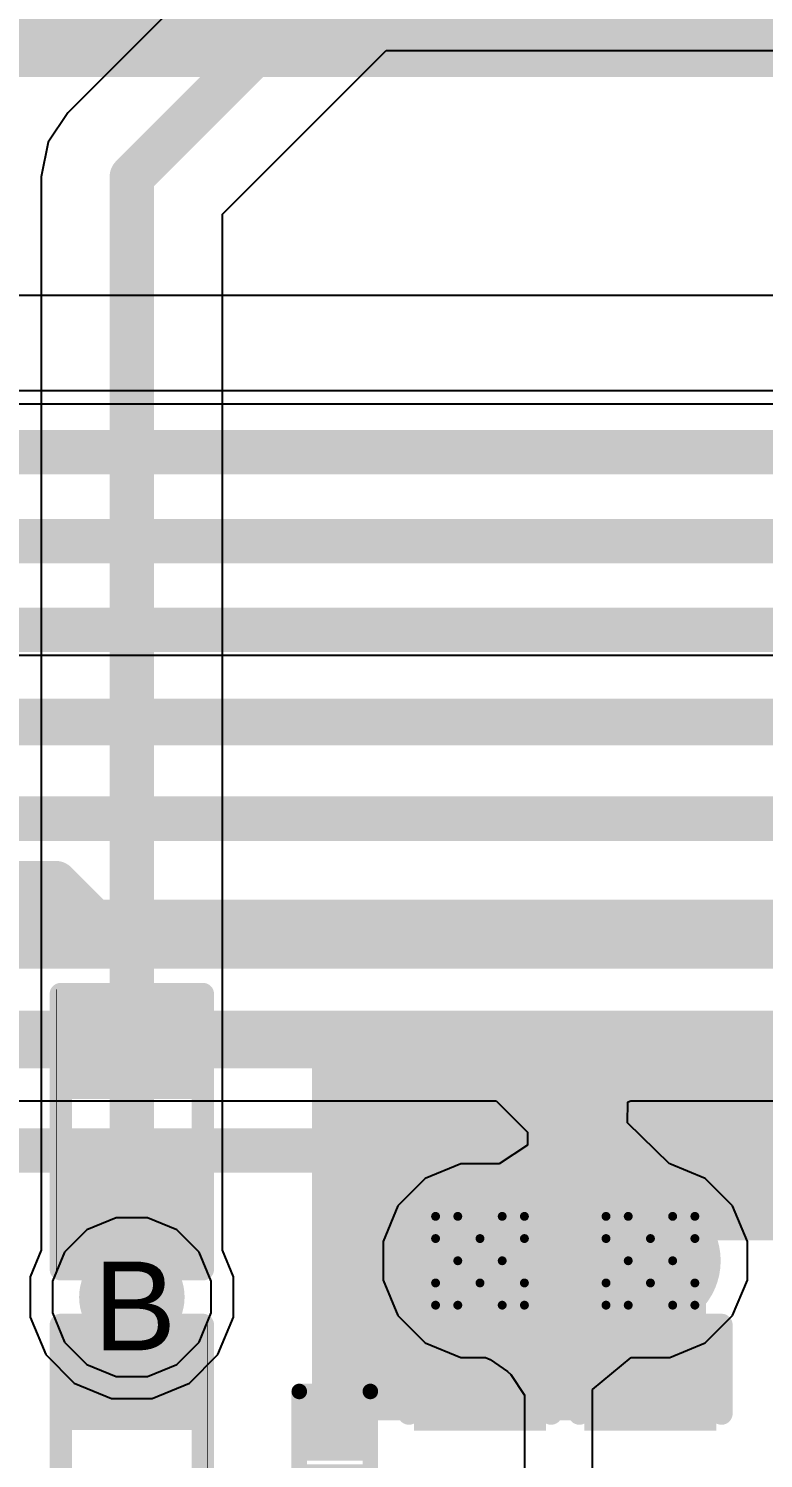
# Model space of a CAD drawing. Header units: inches. Extents: x 0 to 5379, y 0 to 5429.
# Drawn here: x 227.91 to 232.11, y 141.26 to 149.44 of the extents above; entities that cross this region are included whole.
import ezdxf

# ---------------------------------------------------------------- set-up
doc = ezdxf.new("R2010")
doc.units = ezdxf.units.IN
for name, color, linetype in [('Bottom Layer', 5, 'Continuous'), ('Bottom Overlay', 54, 'Continuous'), ('Bottom Paste', 16, 'Continuous'), ('Bottom Solder', 6, 'Continuous'), ('Drill Drawing', 1, 'Continuous'), ('GND01', 16, 'Continuous'), ('GND02', 76, 'Continuous'), ('PWR', 156, 'Continuous'), ('SIG 01', 90, 'Continuous'), ('Top Layer', 1, 'Continuous'), ('Top Overlay', 2, 'Continuous'), ('Top Paste', 8, 'Continuous'), ('Top Solder', 216, 'Continuous'), ('Via Holes', 16, 'Continuous')]:
    doc.layers.add(name, color=color, linetype=linetype)
doc.styles.add('Arial', font='', dxfattribs={"height": 0.2})
doc.styles.get('Arial').set_extended_font_data('Arial')

# ---------------------------------------------------------------- blocks, each defined once
blk = doc.blocks.new('R___0402_420')
at = {"layer": 'Top Layer'}
for points in [[(-0.6985, -0.3175), (-0.6985, 0.3175), (-0.2413, 0.3175), (-0.2413, -0.3175)], [(0.2413, -0.3175), (0.2413, 0.3175), (0.6985, 0.3175), (0.6985, -0.3175)]]:
    blk.add_hatch(color=1, dxfattribs=at).paths.add_polyline_path(points)
at = {"layer": 'Top Paste'}
for points in [[(-0.6985, -0.3175), (-0.6985, 0.3175), (-0.2413, 0.3175), (-0.2413, -0.3175)], [(0.2413, -0.3175), (0.2413, 0.3175), (0.6985, 0.3175), (0.6985, -0.3175)]]:
    blk.add_hatch(color=8, dxfattribs=at).paths.add_polyline_path(points)
at = {"layer": 'Top Solder'}
for points in [[(-0.7535, -0.3725), (-0.7535, 0.3725), (-0.1863, 0.3725), (-0.1863, -0.3725)], [(0.1863, -0.3725), (0.1863, 0.3725), (0.7535, 0.3725), (0.7535, -0.3725)]]:
    blk.add_hatch(color=216, dxfattribs=at).paths.add_polyline_path(points)
at = {"layer": 'Top Overlay'}
for points in [[(-0.7874, -0.4064, 0.127, 0.127, 0), (-0.7874, 0.4064, 0.127, 0.127, 0)], [(0.7874, 0.4064, 0.127, 0.127, 0), (-0.7874, 0.4064, 0.127, 0.127, 0)], [(0.7874, -0.4064, 0.127, 0.127, 0), (0.7874, 0.4064, 0.127, 0.127, 0)], [(0.7874, -0.4064, 0.127, 0.127, 0), (-0.7874, -0.4064, 0.127, 0.127, 0)], [(0.8128, -0.4318, 0.00323, 0.00323, 0), (-0.8128, -0.4318, 0.00323, 0.00323, 0)]]:
    blk.add_lwpolyline(points, format="xyseb", dxfattribs=at)
for points in [[(-0.8191, 0.4064, 0.0635, 0.0635, 1), (-0.7556, 0.4064, 0.0635, 0.0635, 1)], [(-0.8191, 0.4064, 0.0635, 0.0635, 1), (-0.7556, 0.4064, 0.0635, 0.0635, 1)], [(0.7556, 0.4064, 0.0635, 0.0635, 1), (0.8191, 0.4064, 0.0635, 0.0635, 1)], [(0.7556, 0.4064, 0.0635, 0.0635, 1), (0.8191, 0.4064, 0.0635, 0.0635, 1)], [(-0.8191, -0.4064, 0.0635, 0.0635, 1), (-0.7556, -0.4064, 0.0635, 0.0635, 1)], [(-0.8191, -0.4064, 0.0635, 0.0635, 1), (-0.7556, -0.4064, 0.0635, 0.0635, 1)], [(0.7556, -0.4064, 0.0635, 0.0635, 1), (0.8191, -0.4064, 0.0635, 0.0635, 1)], [(0.7556, -0.4064, 0.0635, 0.0635, 1), (0.8191, -0.4064, 0.0635, 0.0635, 1)], [(-0.8136, -0.4318, 0.00161, 0.00161, 1), (-0.812, -0.4318, 0.00161, 0.00161, 1)], [(0.812, -0.4318, 0.00161, 0.00161, 1), (0.8136, -0.4318, 0.00161, 0.00161, 1)]]:
    blk.add_lwpolyline(points, format="xyseb", close=True, dxfattribs=at)
blk = doc.blocks.new('R___0402_430')
at = {"layer": 'Top Layer'}
for points in [[(-0.6985, -0.3175), (-0.6985, 0.3175), (-0.2413, 0.3175), (-0.2413, -0.3175)], [(0.2413, -0.3175), (0.2413, 0.3175), (0.6985, 0.3175), (0.6985, -0.3175)]]:
    blk.add_hatch(color=1, dxfattribs=at).paths.add_polyline_path(points)
at = {"layer": 'Top Paste'}
for points in [[(-0.6985, -0.3175), (-0.6985, 0.3175), (-0.2413, 0.3175), (-0.2413, -0.3175)], [(0.2413, -0.3175), (0.2413, 0.3175), (0.6985, 0.3175), (0.6985, -0.3175)]]:
    blk.add_hatch(color=8, dxfattribs=at).paths.add_polyline_path(points)
at = {"layer": 'Top Solder'}
for points in [[(-0.7535, -0.3725), (-0.7535, 0.3725), (-0.1863, 0.3725), (-0.1863, -0.3725)], [(0.1863, -0.3725), (0.1863, 0.3725), (0.7535, 0.3725), (0.7535, -0.3725)]]:
    blk.add_hatch(color=216, dxfattribs=at).paths.add_polyline_path(points)
at = {"layer": 'Top Overlay'}
for points in [[(-0.7874, 0.4064, 0.127, 0.127, 0), (-0.7874, -0.4064, 0.127, 0.127, 0)], [(-0.7874, 0.4064, 0.127, 0.127, 0), (0.7874, 0.4064, 0.127, 0.127, 0)], [(0.7874, 0.4064, 0.127, 0.127, 0), (0.7874, -0.4064, 0.127, 0.127, 0)], [(-0.7874, -0.4064, 0.127, 0.127, 0), (0.7874, -0.4064, 0.127, 0.127, 0)], [(-0.8128, -0.4318, 0.00323, 0.00323, 0), (0.8128, -0.4318, 0.00323, 0.00323, 0)]]:
    blk.add_lwpolyline(points, format="xyseb", dxfattribs=at)
for points in [[(-0.8191, 0.4064, 0.0635, 0.0635, 1), (-0.7556, 0.4064, 0.0635, 0.0635, 1)], [(-0.8191, 0.4064, 0.0635, 0.0635, 1), (-0.7556, 0.4064, 0.0635, 0.0635, 1)], [(0.7556, 0.4064, 0.0635, 0.0635, 1), (0.8191, 0.4064, 0.0635, 0.0635, 1)], [(0.7556, 0.4064, 0.0635, 0.0635, 1), (0.8191, 0.4064, 0.0635, 0.0635, 1)], [(-0.8191, -0.4064, 0.0635, 0.0635, 1), (-0.7556, -0.4064, 0.0635, 0.0635, 1)], [(-0.8191, -0.4064, 0.0635, 0.0635, 1), (-0.7556, -0.4064, 0.0635, 0.0635, 1)], [(0.7556, -0.4064, 0.0635, 0.0635, 1), (0.8191, -0.4064, 0.0635, 0.0635, 1)], [(0.7556, -0.4064, 0.0635, 0.0635, 1), (0.8191, -0.4064, 0.0635, 0.0635, 1)], [(-0.8136, -0.4318, 0.00161, 0.00161, 1), (-0.812, -0.4318, 0.00161, 0.00161, 1)], [(0.812, -0.4318, 0.00161, 0.00161, 1), (0.8136, -0.4318, 0.00161, 0.00161, 1)]]:
    blk.add_lwpolyline(points, format="xyseb", close=True, dxfattribs=at)
blk = doc.blocks.new('DFN_2_0_3_0_6__864')
at = {"layer": 'Top Layer'}
for points in [[(-0.33, -0.13), (-0.33, 0.13), (-0.06, 0.13), (-0.06, -0.13)], [(0.06, -0.13), (0.06, 0.13), (0.33, 0.13), (0.33, -0.13)]]:
    blk.add_hatch(color=1, dxfattribs=at).paths.add_polyline_path(points)
at = {"layer": 'Top Paste'}
for points in [[(-0.33, -0.13), (-0.33, 0.13), (-0.06, 0.13), (-0.06, -0.13)], [(0.06, -0.13), (0.06, 0.13), (0.33, 0.13), (0.33, -0.13)]]:
    blk.add_hatch(color=8, dxfattribs=at).paths.add_polyline_path(points)
at = {"layer": 'Top Solder'}
for points in [[(-0.38, -0.18), (-0.38, 0.18), (-0.01, 0.18), (-0.01, -0.18)], [(0.01, -0.18), (0.01, 0.18), (0.38, 0.18), (0.38, -0.18)]]:
    blk.add_hatch(color=216, dxfattribs=at).paths.add_polyline_path(points)
at = {"layer": 'Top Overlay'}
for points in [[(-0.4064, -0.2032, 0.0889, 0.0889, 0), (-0.4064, 0.2032, 0.0889, 0.0889, 0)], [(0.4064, 0.2032, 0.0889, 0.0889, 0), (-0.4064, 0.2032, 0.0889, 0.0889, 0)], [(0.4064, -0.2032, 0.0889, 0.0889, 0), (0.4064, 0.2032, 0.0889, 0.0889, 0)], [(0.4064, -0.2032, 0.0889, 0.0889, 0), (-0.4064, -0.2032, 0.0889, 0.0889, 0)]]:
    blk.add_lwpolyline(points, format="xyseb", dxfattribs=at)
for points in [[(-0.4286, 0.2032, 0.0445, 0.0445, 1), (-0.3842, 0.2032, 0.0445, 0.0445, 1)], [(-0.4286, 0.2032, 0.0445, 0.0445, 1), (-0.3842, 0.2032, 0.0445, 0.0445, 1)], [(0.3842, 0.2032, 0.0445, 0.0445, 1), (0.4286, 0.2032, 0.0445, 0.0445, 1)], [(0.3842, 0.2032, 0.0445, 0.0445, 1), (0.4286, 0.2032, 0.0445, 0.0445, 1)], [(-0.4286, -0.2032, 0.0445, 0.0445, 1), (-0.3842, -0.2032, 0.0445, 0.0445, 1)], [(-0.4286, -0.2032, 0.0445, 0.0445, 1), (-0.3842, -0.2032, 0.0445, 0.0445, 1)], [(0.3842, -0.2032, 0.0445, 0.0445, 1), (0.4286, -0.2032, 0.0445, 0.0445, 1)], [(0.3842, -0.2032, 0.0445, 0.0445, 1), (0.4286, -0.2032, 0.0445, 0.0445, 1)]]:
    blk.add_lwpolyline(points, format="xyseb", close=True, dxfattribs=at)
blk = doc.blocks.new('C___0603_981')
at = {"layer": 'Top Layer'}
for points in [[(-0.381, 0.4445), (-0.381, -0.4445), (-1.143, -0.4445), (-1.143, 0.4445)], [(1.143, 0.4445), (1.143, -0.4445), (0.381, -0.4445), (0.381, 0.4445)]]:
    blk.add_hatch(color=1, dxfattribs=at).paths.add_polyline_path(points)
at = {"layer": 'Top Paste'}
for points in [[(-0.381, 0.4445), (-0.381, -0.4445), (-1.143, -0.4445), (-1.143, 0.4445)], [(1.143, 0.4445), (1.143, -0.4445), (0.381, -0.4445), (0.381, 0.4445)]]:
    blk.add_hatch(color=8, dxfattribs=at).paths.add_polyline_path(points)
at = {"layer": 'Top Solder'}
for points in [[(-0.321, 0.5045), (-0.321, -0.5045), (-1.203, -0.5045), (-1.203, 0.5045)], [(1.203, 0.5045), (1.203, -0.5045), (0.321, -0.5045), (0.321, 0.5045)]]:
    blk.add_hatch(color=216, dxfattribs=at).paths.add_polyline_path(points)
at = {"layer": 'Top Overlay'}
for points in [[(-1.2446, 0.5334, 0.127, 0.127, 0), (-0.4572, 0.5334, 0.127, 0.127, 0)], [(-1.2446, -0.5334, 0.127, 0.127, 0), (-1.2446, 0.5334, 0.127, 0.127, 0)], [(0.4572, 0.5334, 0.127, 0.127, 0), (1.2446, 0.5334, 0.127, 0.127, 0)], [(1.2446, -0.5334, 0.127, 0.127, 0), (1.2446, 0.5334, 0.127, 0.127, 0)], [(-1.2446, -0.5334, 0.127, 0.127, 0), (-0.4572, -0.5334, 0.127, 0.127, 0)], [(0.4572, -0.5334, 0.127, 0.127, 0), (1.2446, -0.5334, 0.127, 0.127, 0)]]:
    blk.add_lwpolyline(points, format="xyseb", dxfattribs=at)
for points in [[(-1.2764, 0.5334, 0.0635, 0.0635, 1), (-1.2128, 0.5334, 0.0635, 0.0635, 1)], [(-1.2764, 0.5334, 0.0635, 0.0635, 1), (-1.2128, 0.5334, 0.0635, 0.0635, 1)], [(-0.4889, 0.5334, 0.0635, 0.0635, 1), (-0.4254, 0.5334, 0.0635, 0.0635, 1)], [(0.4254, 0.5334, 0.0635, 0.0635, 1), (0.4889, 0.5334, 0.0635, 0.0635, 1)], [(1.2128, 0.5334, 0.0635, 0.0635, 1), (1.2764, 0.5334, 0.0635, 0.0635, 1)], [(1.2128, 0.5334, 0.0635, 0.0635, 1), (1.2764, 0.5334, 0.0635, 0.0635, 1)], [(-1.2764, -0.5334, 0.0635, 0.0635, 1), (-1.2128, -0.5334, 0.0635, 0.0635, 1)], [(-1.2764, -0.5334, 0.0635, 0.0635, 1), (-1.2128, -0.5334, 0.0635, 0.0635, 1)], [(-0.4889, -0.5334, 0.0635, 0.0635, 1), (-0.4254, -0.5334, 0.0635, 0.0635, 1)], [(0.4254, -0.5334, 0.0635, 0.0635, 1), (0.4889, -0.5334, 0.0635, 0.0635, 1)], [(1.2128, -0.5334, 0.0635, 0.0635, 1), (1.2764, -0.5334, 0.0635, 0.0635, 1)], [(1.2128, -0.5334, 0.0635, 0.0635, 1), (1.2764, -0.5334, 0.0635, 0.0635, 1)]]:
    blk.add_lwpolyline(points, format="xyseb", close=True, dxfattribs=at)
blk = doc.blocks.new('C___0402_986')
at = {"layer": 'Top Layer'}
for points in [[(-0.6985, -0.3175), (-0.6985, 0.3175), (-0.2413, 0.3175), (-0.2413, -0.3175)], [(0.2413, -0.3175), (0.2413, 0.3175), (0.6985, 0.3175), (0.6985, -0.3175)]]:
    blk.add_hatch(color=1, dxfattribs=at).paths.add_polyline_path(points)
at = {"layer": 'Top Paste'}
for points in [[(-0.6985, -0.3175), (-0.6985, 0.3175), (-0.2413, 0.3175), (-0.2413, -0.3175)], [(0.2413, -0.3175), (0.2413, 0.3175), (0.6985, 0.3175), (0.6985, -0.3175)]]:
    blk.add_hatch(color=8, dxfattribs=at).paths.add_polyline_path(points)
at = {"layer": 'Top Solder'}
for points in [[(-0.7585, -0.3775), (-0.7585, 0.3775), (-0.1813, 0.3775), (-0.1813, -0.3775)], [(0.1813, -0.3775), (0.1813, 0.3775), (0.7585, 0.3775), (0.7585, -0.3775)]]:
    blk.add_hatch(color=216, dxfattribs=at).paths.add_polyline_path(points)
at = {"layer": 'Top Overlay'}
for points in [[(-0.2794, 0.4064, 0.127, 0.127, 0), (-0.7874, 0.4064, 0.127, 0.127, 0)], [(-0.7874, -0.4064, 0.127, 0.127, 0), (-0.7874, 0.4064, 0.127, 0.127, 0)], [(0.7874, 0.4064, 0.127, 0.127, 0), (0.2794, 0.4064, 0.127, 0.127, 0)], [(0.7874, -0.4064, 0.127, 0.127, 0), (0.7874, 0.4064, 0.127, 0.127, 0)], [(-0.2794, -0.4064, 0.127, 0.127, 0), (-0.7874, -0.4064, 0.127, 0.127, 0)], [(0.7874, -0.4064, 0.127, 0.127, 0), (0.2794, -0.4064, 0.127, 0.127, 0)]]:
    blk.add_lwpolyline(points, format="xyseb", dxfattribs=at)
for points in [[(-0.8191, 0.4064, 0.0635, 0.0635, 1), (-0.7556, 0.4064, 0.0635, 0.0635, 1)], [(-0.8191, 0.4064, 0.0635, 0.0635, 1), (-0.7556, 0.4064, 0.0635, 0.0635, 1)], [(-0.3111, 0.4064, 0.0635, 0.0635, 1), (-0.2477, 0.4064, 0.0635, 0.0635, 1)], [(0.2477, 0.4064, 0.0635, 0.0635, 1), (0.3111, 0.4064, 0.0635, 0.0635, 1)], [(0.7556, 0.4064, 0.0635, 0.0635, 1), (0.8191, 0.4064, 0.0635, 0.0635, 1)], [(0.7556, 0.4064, 0.0635, 0.0635, 1), (0.8191, 0.4064, 0.0635, 0.0635, 1)], [(-0.8191, -0.4064, 0.0635, 0.0635, 1), (-0.7556, -0.4064, 0.0635, 0.0635, 1)], [(-0.8191, -0.4064, 0.0635, 0.0635, 1), (-0.7556, -0.4064, 0.0635, 0.0635, 1)], [(-0.3111, -0.4064, 0.0635, 0.0635, 1), (-0.2477, -0.4064, 0.0635, 0.0635, 1)], [(0.2477, -0.4064, 0.0635, 0.0635, 1), (0.3111, -0.4064, 0.0635, 0.0635, 1)], [(0.7556, -0.4064, 0.0635, 0.0635, 1), (0.8191, -0.4064, 0.0635, 0.0635, 1)], [(0.7556, -0.4064, 0.0635, 0.0635, 1), (0.8191, -0.4064, 0.0635, 0.0635, 1)]]:
    blk.add_lwpolyline(points, format="xyseb", close=True, dxfattribs=at)
blk = doc.blocks.new('C___0402_B_987')
at = {"layer": 'Bottom Layer'}
for points in [[(-0.2413, 0.3175), (-0.2413, -0.3175), (-0.6985, -0.3175), (-0.6985, 0.3175)], [(0.6985, 0.3175), (0.6985, -0.3175), (0.2413, -0.3175), (0.2413, 0.3175)]]:
    blk.add_hatch(color=5, dxfattribs=at).paths.add_polyline_path(points)
at = {"layer": 'Bottom Paste'}
for points in [[(-0.2413, 0.3175), (-0.2413, -0.3175), (-0.6985, -0.3175), (-0.6985, 0.3175)], [(0.6985, 0.3175), (0.6985, -0.3175), (0.2413, -0.3175), (0.2413, 0.3175)]]:
    blk.add_hatch(color=16, dxfattribs=at).paths.add_polyline_path(points)
at = {"layer": 'Bottom Solder'}
for points in [[(-0.1813, 0.3775), (-0.1813, -0.3775), (-0.7585, -0.3775), (-0.7585, 0.3775)], [(0.7585, 0.3775), (0.7585, -0.3775), (0.1813, -0.3775), (0.1813, 0.3775)]]:
    blk.add_hatch(color=6, dxfattribs=at).paths.add_polyline_path(points)
at = {"layer": 'Bottom Overlay'}
for points in [[(-0.7874, -0.4064, 0.127, 0.127, 0), (-0.7874, 0.4064, 0.127, 0.127, 0)], [(-0.2794, 0.4064, 0.127, 0.127, 0), (-0.7874, 0.4064, 0.127, 0.127, 0)], [(0.7874, 0.4064, 0.127, 0.127, 0), (0.2794, 0.4064, 0.127, 0.127, 0)], [(0.7874, -0.4064, 0.127, 0.127, 0), (0.7874, 0.4064, 0.127, 0.127, 0)], [(-0.2794, -0.4064, 0.127, 0.127, 0), (-0.7874, -0.4064, 0.127, 0.127, 0)], [(0.7874, -0.4064, 0.127, 0.127, 0), (0.2794, -0.4064, 0.127, 0.127, 0)]]:
    blk.add_lwpolyline(points, format="xyseb", dxfattribs=at)
for points in [[(-0.8191, 0.4064, 0.0635, 0.0635, 1), (-0.7556, 0.4064, 0.0635, 0.0635, 1)], [(-0.8191, 0.4064, 0.0635, 0.0635, 1), (-0.7556, 0.4064, 0.0635, 0.0635, 1)], [(-0.3111, 0.4064, 0.0635, 0.0635, 1), (-0.2477, 0.4064, 0.0635, 0.0635, 1)], [(0.2477, 0.4064, 0.0635, 0.0635, 1), (0.3111, 0.4064, 0.0635, 0.0635, 1)], [(0.7556, 0.4064, 0.0635, 0.0635, 1), (0.8191, 0.4064, 0.0635, 0.0635, 1)], [(0.7556, 0.4064, 0.0635, 0.0635, 1), (0.8191, 0.4064, 0.0635, 0.0635, 1)], [(-0.8191, -0.4064, 0.0635, 0.0635, 1), (-0.7556, -0.4064, 0.0635, 0.0635, 1)], [(-0.8191, -0.4064, 0.0635, 0.0635, 1), (-0.7556, -0.4064, 0.0635, 0.0635, 1)], [(-0.3111, -0.4064, 0.0635, 0.0635, 1), (-0.2477, -0.4064, 0.0635, 0.0635, 1)], [(0.2477, -0.4064, 0.0635, 0.0635, 1), (0.3111, -0.4064, 0.0635, 0.0635, 1)], [(0.7556, -0.4064, 0.0635, 0.0635, 1), (0.8191, -0.4064, 0.0635, 0.0635, 1)], [(0.7556, -0.4064, 0.0635, 0.0635, 1), (0.8191, -0.4064, 0.0635, 0.0635, 1)]]:
    blk.add_lwpolyline(points, format="xyseb", close=True, dxfattribs=at)
blk = doc.blocks.new('C___0402_988')
at = {"layer": 'Top Layer'}
for points in [[(-0.6985, -0.3175), (-0.6985, 0.3175), (-0.2413, 0.3175), (-0.2413, -0.3175)], [(0.2413, -0.3175), (0.2413, 0.3175), (0.6985, 0.3175), (0.6985, -0.3175)]]:
    blk.add_hatch(color=1, dxfattribs=at).paths.add_polyline_path(points)
at = {"layer": 'Top Paste'}
for points in [[(-0.6985, -0.3175), (-0.6985, 0.3175), (-0.2413, 0.3175), (-0.2413, -0.3175)], [(0.2413, -0.3175), (0.2413, 0.3175), (0.6985, 0.3175), (0.6985, -0.3175)]]:
    blk.add_hatch(color=8, dxfattribs=at).paths.add_polyline_path(points)
at = {"layer": 'Top Solder'}
for points in [[(-0.7585, -0.3775), (-0.7585, 0.3775), (-0.1813, 0.3775), (-0.1813, -0.3775)], [(0.1813, -0.3775), (0.1813, 0.3775), (0.7585, 0.3775), (0.7585, -0.3775)]]:
    blk.add_hatch(color=216, dxfattribs=at).paths.add_polyline_path(points)
at = {"layer": 'Top Overlay'}
for points in [[(-0.2794, 0.4064, 0.127, 0.127, 0), (-0.7874, 0.4064, 0.127, 0.127, 0)], [(-0.7874, -0.4064, 0.127, 0.127, 0), (-0.7874, 0.4064, 0.127, 0.127, 0)], [(0.7874, 0.4064, 0.127, 0.127, 0), (0.2794, 0.4064, 0.127, 0.127, 0)], [(0.7874, -0.4064, 0.127, 0.127, 0), (0.7874, 0.4064, 0.127, 0.127, 0)], [(-0.2794, -0.4064, 0.127, 0.127, 0), (-0.7874, -0.4064, 0.127, 0.127, 0)], [(0.7874, -0.4064, 0.127, 0.127, 0), (0.2794, -0.4064, 0.127, 0.127, 0)]]:
    blk.add_lwpolyline(points, format="xyseb", dxfattribs=at)
for points in [[(-0.8191, 0.4064, 0.0635, 0.0635, 1), (-0.7556, 0.4064, 0.0635, 0.0635, 1)], [(-0.8191, 0.4064, 0.0635, 0.0635, 1), (-0.7556, 0.4064, 0.0635, 0.0635, 1)], [(-0.3111, 0.4064, 0.0635, 0.0635, 1), (-0.2477, 0.4064, 0.0635, 0.0635, 1)], [(0.2477, 0.4064, 0.0635, 0.0635, 1), (0.3111, 0.4064, 0.0635, 0.0635, 1)], [(0.7556, 0.4064, 0.0635, 0.0635, 1), (0.8191, 0.4064, 0.0635, 0.0635, 1)], [(0.7556, 0.4064, 0.0635, 0.0635, 1), (0.8191, 0.4064, 0.0635, 0.0635, 1)], [(-0.8191, -0.4064, 0.0635, 0.0635, 1), (-0.7556, -0.4064, 0.0635, 0.0635, 1)], [(-0.8191, -0.4064, 0.0635, 0.0635, 1), (-0.7556, -0.4064, 0.0635, 0.0635, 1)], [(-0.3111, -0.4064, 0.0635, 0.0635, 1), (-0.2477, -0.4064, 0.0635, 0.0635, 1)], [(0.2477, -0.4064, 0.0635, 0.0635, 1), (0.3111, -0.4064, 0.0635, 0.0635, 1)], [(0.7556, -0.4064, 0.0635, 0.0635, 1), (0.8191, -0.4064, 0.0635, 0.0635, 1)], [(0.7556, -0.4064, 0.0635, 0.0635, 1), (0.8191, -0.4064, 0.0635, 0.0635, 1)]]:
    blk.add_lwpolyline(points, format="xyseb", close=True, dxfattribs=at)
blk = doc.blocks.new('C___0402_B_989')
at = {"layer": 'Bottom Layer'}
for points in [[(-0.2413, 0.3175), (-0.2413, -0.3175), (-0.6985, -0.3175), (-0.6985, 0.3175)], [(0.6985, 0.3175), (0.6985, -0.3175), (0.2413, -0.3175), (0.2413, 0.3175)]]:
    blk.add_hatch(color=5, dxfattribs=at).paths.add_polyline_path(points)
at = {"layer": 'Bottom Paste'}
for points in [[(-0.2413, 0.3175), (-0.2413, -0.3175), (-0.6985, -0.3175), (-0.6985, 0.3175)], [(0.6985, 0.3175), (0.6985, -0.3175), (0.2413, -0.3175), (0.2413, 0.3175)]]:
    blk.add_hatch(color=16, dxfattribs=at).paths.add_polyline_path(points)
at = {"layer": 'Bottom Solder'}
for points in [[(-0.1813, 0.3775), (-0.1813, -0.3775), (-0.7585, -0.3775), (-0.7585, 0.3775)], [(0.7585, 0.3775), (0.7585, -0.3775), (0.1813, -0.3775), (0.1813, 0.3775)]]:
    blk.add_hatch(color=6, dxfattribs=at).paths.add_polyline_path(points)
at = {"layer": 'Bottom Overlay'}
for points in [[(-0.7874, -0.4064, 0.127, 0.127, 0), (-0.7874, 0.4064, 0.127, 0.127, 0)], [(-0.2794, 0.4064, 0.127, 0.127, 0), (-0.7874, 0.4064, 0.127, 0.127, 0)], [(0.7874, 0.4064, 0.127, 0.127, 0), (0.2794, 0.4064, 0.127, 0.127, 0)], [(0.7874, -0.4064, 0.127, 0.127, 0), (0.7874, 0.4064, 0.127, 0.127, 0)], [(-0.2794, -0.4064, 0.127, 0.127, 0), (-0.7874, -0.4064, 0.127, 0.127, 0)], [(0.7874, -0.4064, 0.127, 0.127, 0), (0.2794, -0.4064, 0.127, 0.127, 0)]]:
    blk.add_lwpolyline(points, format="xyseb", dxfattribs=at)
for points in [[(-0.8191, 0.4064, 0.0635, 0.0635, 1), (-0.7556, 0.4064, 0.0635, 0.0635, 1)], [(-0.8191, 0.4064, 0.0635, 0.0635, 1), (-0.7556, 0.4064, 0.0635, 0.0635, 1)], [(-0.3111, 0.4064, 0.0635, 0.0635, 1), (-0.2477, 0.4064, 0.0635, 0.0635, 1)], [(0.2477, 0.4064, 0.0635, 0.0635, 1), (0.3111, 0.4064, 0.0635, 0.0635, 1)], [(0.7556, 0.4064, 0.0635, 0.0635, 1), (0.8191, 0.4064, 0.0635, 0.0635, 1)], [(0.7556, 0.4064, 0.0635, 0.0635, 1), (0.8191, 0.4064, 0.0635, 0.0635, 1)], [(-0.8191, -0.4064, 0.0635, 0.0635, 1), (-0.7556, -0.4064, 0.0635, 0.0635, 1)], [(-0.8191, -0.4064, 0.0635, 0.0635, 1), (-0.7556, -0.4064, 0.0635, 0.0635, 1)], [(-0.3111, -0.4064, 0.0635, 0.0635, 1), (-0.2477, -0.4064, 0.0635, 0.0635, 1)], [(0.2477, -0.4064, 0.0635, 0.0635, 1), (0.3111, -0.4064, 0.0635, 0.0635, 1)], [(0.7556, -0.4064, 0.0635, 0.0635, 1), (0.8191, -0.4064, 0.0635, 0.0635, 1)], [(0.7556, -0.4064, 0.0635, 0.0635, 1), (0.8191, -0.4064, 0.0635, 0.0635, 1)]]:
    blk.add_lwpolyline(points, format="xyseb", close=True, dxfattribs=at)

msp = doc.modelspace()

# ---------------------------------------------------------------- hatches: boundary and pattern name
at = {"layer": 'Bottom Layer'}
h = msp.add_hatch(color=5, dxfattribs=at)
edge = h.paths.add_edge_path()
edge.add_arc((230.4933, 142.3946), 0.3, 0, 360)
h = msp.add_hatch(color=5, dxfattribs=at)
edge = h.paths.add_edge_path()
edge.add_arc((231.4679, 142.3946), 0.3, 0, 360)
h = msp.add_hatch(color=5, dxfattribs=at)
edge = h.paths.add_edge_path()
edge.add_arc((228.5027, 142.1869), 0.2, 0, 360)
at = {"layer": 'Bottom Solder'}
msp.add_hatch(color=6, dxfattribs=at).paths.add_polyline_path([(191.3214, 149.1657), (306.197, 149.1657), (306.197, 156.5518), (191.3214, 156.5518)])
h = msp.add_hatch(color=6, dxfattribs=at)
edge = h.paths.add_edge_path()
edge.add_arc((230.4933, 142.3946), 0.4016, 0, 360)
h = msp.add_hatch(color=6, dxfattribs=at)
edge = h.paths.add_edge_path()
edge.add_arc((231.4679, 142.3946), 0.4016, 0, 360)
h = msp.add_hatch(color=6, dxfattribs=at)
edge = h.paths.add_edge_path()
edge.add_arc((228.5027, 142.1869), 0.3016, 0, 360)
at = {"layer": 'GND01'}
h = msp.add_hatch(color=16, dxfattribs=at)
edge = h.paths.add_edge_path()
edge.add_arc((230.4933, 142.3946), 0.3, 0, 360)
h = msp.add_hatch(color=16, dxfattribs=at)
edge = h.paths.add_edge_path()
edge.add_arc((231.4679, 142.3946), 0.3, 0, 360)
h = msp.add_hatch(color=16, dxfattribs=at)
edge = h.paths.add_edge_path()
edge.add_arc((228.5027, 142.1869), 0.2, 0, 360)
at = {"layer": 'GND02'}
h = msp.add_hatch(color=76, dxfattribs=at)
edge = h.paths.add_edge_path()
edge.add_arc((230.4933, 142.3946), 0.3, 0, 360)
h = msp.add_hatch(color=76, dxfattribs=at)
edge = h.paths.add_edge_path()
edge.add_arc((231.4679, 142.3946), 0.3, 0, 360)
h = msp.add_hatch(color=76, dxfattribs=at)
edge = h.paths.add_edge_path()
edge.add_arc((228.5027, 142.1869), 0.2, 0, 360)
at = {"layer": 'PWR'}
h = msp.add_hatch(color=156, dxfattribs=at)
edge = h.paths.add_edge_path()
edge.add_arc((230.4933, 142.3946), 0.3, 0, 360)
h = msp.add_hatch(color=156, dxfattribs=at)
edge = h.paths.add_edge_path()
edge.add_arc((231.4679, 142.3946), 0.3, 0, 360)
h = msp.add_hatch(color=156, dxfattribs=at)
edge = h.paths.add_edge_path()
edge.add_arc((228.5027, 142.1869), 0.2, 0, 360)
at = {"layer": 'SIG 01'}
h = msp.add_hatch(color=90, dxfattribs=at)
edge = h.paths.add_edge_path()
edge.add_arc((230.4933, 142.3946), 0.3, 0, 360)
h = msp.add_hatch(color=90, dxfattribs=at)
edge = h.paths.add_edge_path()
edge.add_arc((231.4679, 142.3946), 0.3, 0, 360)
h = msp.add_hatch(color=90, dxfattribs=at)
edge = h.paths.add_edge_path()
edge.add_arc((228.5027, 142.1869), 0.2, 0, 360)
at = {"layer": 'Top Layer'}
for points in [[(229.5331, 141.37), (229.7931, 141.37), (229.7931, 143.5521), (229.5331, 143.5521)], [(229.5331, 141.482), (231.7854, 141.482), (231.7854, 143.5521), (229.5331, 143.5521)], [(229.5331, 142.6631), (232.5963, 142.6631), (232.5963, 143.5521), (229.5331, 143.5521)], [(230.8108, 141.9888), (229.5371, 141.9888), (229.5371, 141.482), (230.8108, 141.482)]]:
    msp.add_hatch(color=1, dxfattribs=at).paths.add_polyline_path(points)
h = msp.add_hatch(color=1, dxfattribs=at)
edge = h.paths.add_edge_path()
edge.add_arc((230.4933, 142.3946), 0.3, 0, 360)
h = msp.add_hatch(color=1, dxfattribs=at)
edge = h.paths.add_edge_path()
edge.add_arc((231.4679, 142.3946), 0.3, 0, 360)
h = msp.add_hatch(color=1, dxfattribs=at)
edge = h.paths.add_edge_path()
edge.add_arc((228.5027, 142.1869), 0.2, 0, 360)
at = {"layer": 'Top Solder'}
h = msp.add_hatch(color=216, dxfattribs=at)
edge = h.paths.add_edge_path()
edge.add_arc((230.4933, 142.3946), 0.4016, 0, 360)
h = msp.add_hatch(color=216, dxfattribs=at)
edge = h.paths.add_edge_path()
edge.add_arc((231.4679, 142.3946), 0.4016, 0, 360)
h = msp.add_hatch(color=216, dxfattribs=at)
edge = h.paths.add_edge_path()
edge.add_arc((228.5027, 142.1869), 0.3016, 0, 360)
at = {"layer": 'Via Holes'}
h = msp.add_hatch(color=7, dxfattribs=at)
edge = h.paths.add_edge_path()
edge.add_arc((230.4933, 142.3946), 0.15, 0, 360)
h = msp.add_hatch(color=7, dxfattribs=at)
edge = h.paths.add_edge_path()
edge.add_arc((231.4679, 142.3946), 0.15, 0, 360)
h = msp.add_hatch(color=7, dxfattribs=at)
edge = h.paths.add_edge_path()
edge.add_arc((228.5027, 142.1869), 0.1, 0, 360)

# ---------------------------------------------------------------- linework, layer by layer
at = {"layer": 'Bottom Layer'}
for p in [(244.6274, 147.2946), (237.2361, 147.2946)]:
    msp.add_line(p, (206.883, 147.2946), dxfattribs=at)
for points in [[(215.258, 144.1927, 0.254, 0.254, 0), (233.3039, 144.1927, 0.254, 0.254, 0)], [(208.6921, 143.622, 0.254, 0.254, 0), (232.8241, 143.622, 0.254, 0.254, 0)], [(208.2339, 143.0248, 0.254, 0.254, 0), (232.3325, 143.0248, 0.254, 0.254, 0)], [(230.4933, 141.7106, 0.254, 0.254, 0), (230.4933, 142.3946, 0.254, 0.254, 0)], [(231.4679, 141.7106, 0.254, 0.254, 0), (231.4679, 142.3946, 0.254, 0.254, 0)]]:
    msp.add_lwpolyline(points, format="xyseb", dxfattribs=at)
for points in [[(230.4298, 142.3946, 0.127, 0.127, 1), (230.5568, 142.3946, 0.127, 0.127, 1)], [(231.4044, 142.3946, 0.127, 0.127, 1), (231.5314, 142.3946, 0.127, 0.127, 1)], [(230.4298, 141.7106, 0.127, 0.127, 1), (230.5568, 141.7106, 0.127, 0.127, 1)], [(231.4044, 141.7106, 0.127, 0.127, 1), (231.5314, 141.7106, 0.127, 0.127, 1)]]:
    msp.add_lwpolyline(points, format="xyseb", close=True, dxfattribs=at)
at = {"layer": 'Drill Drawing'}
for points in [[(230.2393, 142.5216, 0.0508, 0.0508, 0), (230.2393, 142.6486, 0.0508, 0.0508, 0)], [(230.2393, 142.6486, 0.0508, 0.0508, 0), (230.3663, 142.6486, 0.0508, 0.0508, 0)], [(230.3663, 142.6486, 0.0508, 0.0508, 0), (230.4933, 142.5216, 0.0508, 0.0508, 0)], [(230.4933, 142.5216, 0.0508, 0.0508, 0), (230.6203, 142.6486, 0.0508, 0.0508, 0)], [(230.6203, 142.6486, 0.0508, 0.0508, 0), (230.7473, 142.6486, 0.0508, 0.0508, 0)], [(230.7473, 142.5216, 0.0508, 0.0508, 0), (230.7473, 142.6486, 0.0508, 0.0508, 0)], [(231.2139, 142.5216, 0.0508, 0.0508, 0), (231.2139, 142.6486, 0.0508, 0.0508, 0)], [(231.2139, 142.6486, 0.0508, 0.0508, 0), (231.3409, 142.6486, 0.0508, 0.0508, 0)], [(231.3409, 142.6486, 0.0508, 0.0508, 0), (231.4679, 142.5216, 0.0508, 0.0508, 0)], [(231.4679, 142.5216, 0.0508, 0.0508, 0), (231.5949, 142.6486, 0.0508, 0.0508, 0)], [(231.5949, 142.6486, 0.0508, 0.0508, 0), (231.7219, 142.6486, 0.0508, 0.0508, 0)], [(231.7219, 142.5216, 0.0508, 0.0508, 0), (231.7219, 142.6486, 0.0508, 0.0508, 0)], [(230.2393, 142.5216, 0.0508, 0.0508, 0), (230.3663, 142.3946, 0.0508, 0.0508, 0)], [(230.6203, 142.3946, 0.0508, 0.0508, 0), (230.7473, 142.5216, 0.0508, 0.0508, 0)], [(231.2139, 142.5216, 0.0508, 0.0508, 0), (231.3409, 142.3946, 0.0508, 0.0508, 0)], [(231.5949, 142.3946, 0.0508, 0.0508, 0), (231.7219, 142.5216, 0.0508, 0.0508, 0)], [(230.2393, 142.2676, 0.0508, 0.0508, 0), (230.3663, 142.3946, 0.0508, 0.0508, 0)], [(230.6203, 142.3946, 0.0508, 0.0508, 0), (230.7473, 142.2676, 0.0508, 0.0508, 0)], [(231.2139, 142.2676, 0.0508, 0.0508, 0), (231.3409, 142.3946, 0.0508, 0.0508, 0)], [(231.5949, 142.3946, 0.0508, 0.0508, 0), (231.7219, 142.2676, 0.0508, 0.0508, 0)], [(230.2393, 142.1406, 0.0508, 0.0508, 0), (230.2393, 142.2676, 0.0508, 0.0508, 0)], [(230.3663, 142.1406, 0.0508, 0.0508, 0), (230.4933, 142.2676, 0.0508, 0.0508, 0)], [(230.4933, 142.2676, 0.0508, 0.0508, 0), (230.6203, 142.1406, 0.0508, 0.0508, 0)], [(230.7473, 142.1406, 0.0508, 0.0508, 0), (230.7473, 142.2676, 0.0508, 0.0508, 0)], [(231.2139, 142.1406, 0.0508, 0.0508, 0), (231.2139, 142.2676, 0.0508, 0.0508, 0)], [(231.3409, 142.1406, 0.0508, 0.0508, 0), (231.4679, 142.2676, 0.0508, 0.0508, 0)], [(231.4679, 142.2676, 0.0508, 0.0508, 0), (231.5949, 142.1406, 0.0508, 0.0508, 0)], [(231.7219, 142.1406, 0.0508, 0.0508, 0), (231.7219, 142.2676, 0.0508, 0.0508, 0)], [(230.2393, 142.1406, 0.0508, 0.0508, 0), (230.3663, 142.1406, 0.0508, 0.0508, 0)], [(230.6203, 142.1406, 0.0508, 0.0508, 0), (230.7473, 142.1406, 0.0508, 0.0508, 0)], [(231.2139, 142.1406, 0.0508, 0.0508, 0), (231.3409, 142.1406, 0.0508, 0.0508, 0)], [(231.5949, 142.1406, 0.0508, 0.0508, 0), (231.7219, 142.1406, 0.0508, 0.0508, 0)]]:
    msp.add_lwpolyline(points, format="xyseb", dxfattribs=at)
for points in [[(230.2266, 142.6486, 0.0254, 0.0254, 1), (230.252, 142.6486, 0.0254, 0.0254, 1)], [(230.2266, 142.6486, 0.0254, 0.0254, 1), (230.252, 142.6486, 0.0254, 0.0254, 1)], [(230.3536, 142.6486, 0.0254, 0.0254, 1), (230.379, 142.6486, 0.0254, 0.0254, 1)], [(230.3536, 142.6486, 0.0254, 0.0254, 1), (230.379, 142.6486, 0.0254, 0.0254, 1)], [(230.6076, 142.6486, 0.0254, 0.0254, 1), (230.633, 142.6486, 0.0254, 0.0254, 1)], [(230.6076, 142.6486, 0.0254, 0.0254, 1), (230.633, 142.6486, 0.0254, 0.0254, 1)], [(230.7346, 142.6486, 0.0254, 0.0254, 1), (230.76, 142.6486, 0.0254, 0.0254, 1)], [(230.7346, 142.6486, 0.0254, 0.0254, 1), (230.76, 142.6486, 0.0254, 0.0254, 1)], [(231.2012, 142.6486, 0.0254, 0.0254, 1), (231.2266, 142.6486, 0.0254, 0.0254, 1)], [(231.2012, 142.6486, 0.0254, 0.0254, 1), (231.2266, 142.6486, 0.0254, 0.0254, 1)], [(231.3282, 142.6486, 0.0254, 0.0254, 1), (231.3536, 142.6486, 0.0254, 0.0254, 1)], [(231.3282, 142.6486, 0.0254, 0.0254, 1), (231.3536, 142.6486, 0.0254, 0.0254, 1)], [(231.5822, 142.6486, 0.0254, 0.0254, 1), (231.6076, 142.6486, 0.0254, 0.0254, 1)], [(231.5822, 142.6486, 0.0254, 0.0254, 1), (231.6076, 142.6486, 0.0254, 0.0254, 1)], [(231.7092, 142.6486, 0.0254, 0.0254, 1), (231.7346, 142.6486, 0.0254, 0.0254, 1)], [(231.7092, 142.6486, 0.0254, 0.0254, 1), (231.7346, 142.6486, 0.0254, 0.0254, 1)], [(230.2266, 142.5216, 0.0254, 0.0254, 1), (230.252, 142.5216, 0.0254, 0.0254, 1)], [(230.2266, 142.5216, 0.0254, 0.0254, 1), (230.252, 142.5216, 0.0254, 0.0254, 1)], [(230.4806, 142.5216, 0.0254, 0.0254, 1), (230.506, 142.5216, 0.0254, 0.0254, 1)], [(230.4806, 142.5216, 0.0254, 0.0254, 1), (230.506, 142.5216, 0.0254, 0.0254, 1)], [(230.7346, 142.5216, 0.0254, 0.0254, 1), (230.76, 142.5216, 0.0254, 0.0254, 1)], [(230.7346, 142.5216, 0.0254, 0.0254, 1), (230.76, 142.5216, 0.0254, 0.0254, 1)], [(231.2012, 142.5216, 0.0254, 0.0254, 1), (231.2266, 142.5216, 0.0254, 0.0254, 1)], [(231.2012, 142.5216, 0.0254, 0.0254, 1), (231.2266, 142.5216, 0.0254, 0.0254, 1)], [(231.4552, 142.5216, 0.0254, 0.0254, 1), (231.4806, 142.5216, 0.0254, 0.0254, 1)], [(231.4552, 142.5216, 0.0254, 0.0254, 1), (231.4806, 142.5216, 0.0254, 0.0254, 1)], [(231.7092, 142.5216, 0.0254, 0.0254, 1), (231.7346, 142.5216, 0.0254, 0.0254, 1)], [(231.7092, 142.5216, 0.0254, 0.0254, 1), (231.7346, 142.5216, 0.0254, 0.0254, 1)], [(230.3536, 142.3946, 0.0254, 0.0254, 1), (230.379, 142.3946, 0.0254, 0.0254, 1)], [(230.3536, 142.3946, 0.0254, 0.0254, 1), (230.379, 142.3946, 0.0254, 0.0254, 1)], [(230.6076, 142.3946, 0.0254, 0.0254, 1), (230.633, 142.3946, 0.0254, 0.0254, 1)], [(230.6076, 142.3946, 0.0254, 0.0254, 1), (230.633, 142.3946, 0.0254, 0.0254, 1)], [(231.3282, 142.3946, 0.0254, 0.0254, 1), (231.3536, 142.3946, 0.0254, 0.0254, 1)], [(231.3282, 142.3946, 0.0254, 0.0254, 1), (231.3536, 142.3946, 0.0254, 0.0254, 1)], [(231.5822, 142.3946, 0.0254, 0.0254, 1), (231.6076, 142.3946, 0.0254, 0.0254, 1)], [(231.5822, 142.3946, 0.0254, 0.0254, 1), (231.6076, 142.3946, 0.0254, 0.0254, 1)], [(230.2266, 142.2676, 0.0254, 0.0254, 1), (230.252, 142.2676, 0.0254, 0.0254, 1)], [(230.2266, 142.2676, 0.0254, 0.0254, 1), (230.252, 142.2676, 0.0254, 0.0254, 1)], [(230.4806, 142.2676, 0.0254, 0.0254, 1), (230.506, 142.2676, 0.0254, 0.0254, 1)], [(230.4806, 142.2676, 0.0254, 0.0254, 1), (230.506, 142.2676, 0.0254, 0.0254, 1)], [(230.7346, 142.2676, 0.0254, 0.0254, 1), (230.76, 142.2676, 0.0254, 0.0254, 1)], [(230.7346, 142.2676, 0.0254, 0.0254, 1), (230.76, 142.2676, 0.0254, 0.0254, 1)], [(231.2012, 142.2676, 0.0254, 0.0254, 1), (231.2266, 142.2676, 0.0254, 0.0254, 1)], [(231.2012, 142.2676, 0.0254, 0.0254, 1), (231.2266, 142.2676, 0.0254, 0.0254, 1)], [(231.4552, 142.2676, 0.0254, 0.0254, 1), (231.4806, 142.2676, 0.0254, 0.0254, 1)], [(231.4552, 142.2676, 0.0254, 0.0254, 1), (231.4806, 142.2676, 0.0254, 0.0254, 1)], [(231.7092, 142.2676, 0.0254, 0.0254, 1), (231.7346, 142.2676, 0.0254, 0.0254, 1)], [(231.7092, 142.2676, 0.0254, 0.0254, 1), (231.7346, 142.2676, 0.0254, 0.0254, 1)], [(230.2266, 142.1406, 0.0254, 0.0254, 1), (230.252, 142.1406, 0.0254, 0.0254, 1)], [(230.2266, 142.1406, 0.0254, 0.0254, 1), (230.252, 142.1406, 0.0254, 0.0254, 1)], [(230.3536, 142.1406, 0.0254, 0.0254, 1), (230.379, 142.1406, 0.0254, 0.0254, 1)], [(230.3536, 142.1406, 0.0254, 0.0254, 1), (230.379, 142.1406, 0.0254, 0.0254, 1)], [(230.6076, 142.1406, 0.0254, 0.0254, 1), (230.633, 142.1406, 0.0254, 0.0254, 1)], [(230.6076, 142.1406, 0.0254, 0.0254, 1), (230.633, 142.1406, 0.0254, 0.0254, 1)], [(230.7346, 142.1406, 0.0254, 0.0254, 1), (230.76, 142.1406, 0.0254, 0.0254, 1)], [(230.7346, 142.1406, 0.0254, 0.0254, 1), (230.76, 142.1406, 0.0254, 0.0254, 1)], [(231.2012, 142.1406, 0.0254, 0.0254, 1), (231.2266, 142.1406, 0.0254, 0.0254, 1)], [(231.2012, 142.1406, 0.0254, 0.0254, 1), (231.2266, 142.1406, 0.0254, 0.0254, 1)], [(231.3282, 142.1406, 0.0254, 0.0254, 1), (231.3536, 142.1406, 0.0254, 0.0254, 1)], [(231.3282, 142.1406, 0.0254, 0.0254, 1), (231.3536, 142.1406, 0.0254, 0.0254, 1)], [(231.5822, 142.1406, 0.0254, 0.0254, 1), (231.6076, 142.1406, 0.0254, 0.0254, 1)], [(231.5822, 142.1406, 0.0254, 0.0254, 1), (231.6076, 142.1406, 0.0254, 0.0254, 1)], [(231.7092, 142.1406, 0.0254, 0.0254, 1), (231.7346, 142.1406, 0.0254, 0.0254, 1)], [(231.7092, 142.1406, 0.0254, 0.0254, 1), (231.7346, 142.1406, 0.0254, 0.0254, 1)]]:
    msp.add_lwpolyline(points, format="xyseb", close=True, dxfattribs=at)
at = {"layer": 'GND01'}
for p, q in [((228.4124, 142.6409), (228.2455, 142.5718)), ((228.593, 142.6409), (228.4124, 142.6409)), ((228.7598, 142.5718), (228.593, 142.6409)), ((228.2455, 142.5718), (228.1178, 142.444)), ((228.8876, 142.444), (228.7598, 142.5718)), ((228.1178, 142.444), (228.0487, 142.2772)), ((228.9567, 142.2772), (228.8876, 142.444)), ((228.0487, 142.2772), (228.0487, 142.0966)), ((228.9567, 142.0966), (228.9567, 142.2772)), ((228.0487, 142.0966), (228.1178, 141.9297)), ((228.8876, 141.9297), (228.9567, 142.0966)), ((228.1178, 141.9297), (228.2455, 141.802)), ((228.7598, 141.802), (228.8876, 141.9297)), ((228.2455, 141.802), (228.4124, 141.7329)), ((228.593, 141.7329), (228.7598, 141.802)), ((228.4124, 141.7329), (228.593, 141.7329))]:
    msp.add_line(p, q, dxfattribs=at)
at = {"layer": 'GND02'}
for p, q in [((228.4124, 142.6409), (228.2455, 142.5718)), ((228.593, 142.6409), (228.4124, 142.6409)), ((228.7598, 142.5718), (228.593, 142.6409)), ((228.2455, 142.5718), (228.1178, 142.444)), ((228.8876, 142.444), (228.7598, 142.5718)), ((228.1178, 142.444), (228.0487, 142.2772)), ((228.9567, 142.2772), (228.8876, 142.444)), ((228.0487, 142.2772), (228.0487, 142.0966)), ((228.9567, 142.0966), (228.9567, 142.2772)), ((228.0487, 142.0966), (228.1178, 141.9297)), ((228.8876, 141.9297), (228.9567, 142.0966)), ((228.1178, 141.9297), (228.2455, 141.802)), ((228.7598, 141.802), (228.8876, 141.9297)), ((228.2455, 141.802), (228.4124, 141.7329)), ((228.593, 141.7329), (228.7598, 141.802)), ((228.4124, 141.7329), (228.593, 141.7329))]:
    msp.add_line(p, q, dxfattribs=at)
at = {"layer": 'PWR'}
for p, q in [((233.1777, 145.8572), (216.5908, 145.8572)), ((217.7418, 143.31), (230.5856, 143.31)), ((230.5856, 143.31), (230.7646, 143.1297)), ((231.3364, 143.1837), (231.3395, 143.3015)), ((231.3395, 143.3015), (231.3409, 143.3028)), ((231.3409, 143.3028), (231.3553, 143.31)), ((231.3553, 143.31), (234.5355, 143.31)), ((230.7646, 143.1297), (230.7641, 143.056)), ((231.5773, 142.9486), (231.3364, 143.1837)), ((230.7641, 143.056), (230.6035, 142.9486)), ((230.3831, 142.9486), (230.1795, 142.8643)), ((230.6035, 142.9486), (230.3831, 142.9486)), ((231.5781, 142.9486), (231.5773, 142.9486)), ((231.7817, 142.8643), (231.5781, 142.9486)), ((230.1795, 142.8643), (230.0236, 142.7084)), ((231.9375, 142.7084), (231.7817, 142.8643)), ((230.0236, 142.7084), (229.9393, 142.5048)), ((232.0219, 142.5048), (231.9375, 142.7084)), ((228.4124, 142.6409), (228.2455, 142.5718)), ((228.593, 142.6409), (228.4124, 142.6409)), ((228.7598, 142.5718), (228.593, 142.6409)), ((228.2455, 142.5718), (228.1178, 142.444)), ((228.8876, 142.444), (228.7598, 142.5718)), ((229.9393, 142.5048), (229.9393, 142.2844)), ((232.0219, 142.2844), (232.0219, 142.5048)), ((228.1178, 142.444), (228.0487, 142.2772)), ((228.9567, 142.2772), (228.8876, 142.444)), ((228.0487, 142.2772), (228.0487, 142.0966)), ((228.9567, 142.0966), (228.9567, 142.2772)), ((229.9393, 142.2844), (230.0236, 142.0808)), ((231.9375, 142.0808), (232.0219, 142.2844)), ((228.0487, 142.0966), (228.1178, 141.9297)), ((228.8876, 141.9297), (228.9567, 142.0966)), ((230.0236, 142.0808), (230.1795, 141.925)), ((231.7817, 141.925), (231.9375, 142.0808)), ((228.1178, 141.9297), (228.2455, 141.802)), ((228.7598, 141.802), (228.8876, 141.9297)), ((230.1795, 141.925), (230.3831, 141.8406)), ((231.5781, 141.8406), (231.7817, 141.925)), ((228.2455, 141.802), (228.4124, 141.7329)), ((228.593, 141.7329), (228.7598, 141.802)), ((230.3831, 141.8406), (230.5249, 141.8406)), ((230.5249, 141.8406), (230.5519, 141.8304)), ((230.5519, 141.8304), (230.6514, 141.7619)), ((231.1359, 141.6575), (231.3577, 141.8406)), ((231.3577, 141.8406), (231.5781, 141.8406)), ((228.4124, 141.7329), (228.593, 141.7329)), ((230.6514, 141.7619), (230.6687, 141.7432)), ((230.6687, 141.7432), (230.7475, 141.6253)), ((231.1359, 139.1003), (231.1359, 141.6575)), ((230.7475, 141.6253), (230.7475, 139.4905))]:
    msp.add_line(p, q, dxfattribs=at)
for points in [[(216.5908, 145.4687, 0.254, 0.254, 0), (233.1777, 145.4687, 0.254, 0.254, 0)], [(216.9018, 144.9232, 0.254, 0.254, 0), (232.9392, 144.9232, 0.254, 0.254, 0)], [(217.2047, 144.3334, 0.254, 0.254, 0), (235.7923, 144.3334, 0.254, 0.254, 0)], [(217.4952, 143.6984, 0.254, 0.254, 0), (234.768, 143.6984, 0.254, 0.254, 0)]]:
    msp.add_lwpolyline(points, format="xyseb", dxfattribs=at)
at = {"layer": 'SIG 01'}
for p, q in [((229.3768, 150.2008), (228.1364, 148.9605)), ((229.0206, 148.3797), (229.9575, 149.3166)), ((229.9575, 149.3166), (235.1403, 149.3166)), ((228.1364, 148.9605), (228.0241, 148.7925)), ((228.0241, 148.7925), (227.9847, 148.5943)), ((227.9847, 148.5943), (227.9847, 142.4546)), ((229.0206, 142.4546), (229.0206, 148.3797)), ((227.9847, 142.4546), (227.9217, 142.3024)), ((229.0837, 142.3024), (229.0206, 142.4546)), ((227.9217, 142.3024), (227.9217, 142.0713)), ((229.0837, 142.0713), (229.0837, 142.3024)), ((227.9217, 142.0713), (228.0101, 141.8578)), ((228.9952, 141.8578), (229.0837, 142.0713)), ((228.0101, 141.8578), (228.1736, 141.6943)), ((228.8318, 141.6943), (228.9952, 141.8578)), ((228.1736, 141.6943), (228.3871, 141.6059)), ((228.6182, 141.6059), (228.8318, 141.6943)), ((228.3871, 141.6059), (228.6182, 141.6059))]:
    msp.add_line(p, q, dxfattribs=at)
for points in [[(228.5027, 148.5943, 0.254, 0.254, 0), (229.743, 149.8346, 0.254, 0.254, 0)], [(228.5027, 142.1869, 0.254, 0.254, 0), (228.5027, 148.5943, 0.254, 0.254, 0)]]:
    msp.add_lwpolyline(points, format="xyseb", dxfattribs=at)
for points in [[(228.4392, 148.5943, 0.127, 0.127, 1), (228.5662, 148.5943, 0.127, 0.127, 1)], [(228.4392, 148.5943, 0.127, 0.127, 1), (228.5662, 148.5943, 0.127, 0.127, 1)], [(228.4392, 142.1869, 0.127, 0.127, 1), (228.5662, 142.1869, 0.127, 0.127, 1)]]:
    msp.add_lwpolyline(points, format="xyseb", close=True, dxfattribs=at)
at = {"layer": 'Top Layer'}
for p, q in [((235.7294, 147.9155), (222.8298, 147.9155)), ((301.9806, 147.3708), (0.381, 147.3708))]:
    msp.add_line(p, q, dxfattribs=at)
for points in [[(222.8298, 147.0188, 0.254, 0.254, 0), (235.7294, 147.0188, 0.254, 0.254, 0)], [(223.0402, 146.5108, 0.254, 0.254, 0), (235.1628, 146.5108, 0.254, 0.254, 0)], [(223.2506, 146.0028, 0.254, 0.254, 0), (234.6836, 146.0028, 0.254, 0.254, 0)], [(223.5097, 145.4817, 0.254, 0.254, 0), (234.1612, 145.4817, 0.254, 0.254, 0)], [(223.5482, 144.5548, 0.254, 0.254, 0), (228.0664, 144.5548, 0.254, 0.254, 0)], [(228.0664, 144.5548, 0.254, 0.254, 0), (228.5027, 144.1185, 0.254, 0.254, 0)], [(228.5027, 143.6029, 0.254, 0.254, 0), (228.5027, 144.1185, 0.254, 0.254, 0)], [(228.5027, 142.1869, 0.254, 0.254, 0), (228.5027, 142.6631, 0.254, 0.254, 0)], [(228.5027, 141.7106, 0.254, 0.254, 0), (228.5027, 142.1869, 0.254, 0.254, 0)]]:
    msp.add_lwpolyline(points, format="xyseb", dxfattribs=at)
for points in [[(228.0029, 144.5548, 0.127, 0.127, 1), (228.1299, 144.5548, 0.127, 0.127, 1)], [(228.0029, 144.5548, 0.127, 0.127, 1), (228.1299, 144.5548, 0.127, 0.127, 1)], [(228.4392, 144.1185, 0.127, 0.127, 1), (228.5662, 144.1185, 0.127, 0.127, 1)], [(228.4392, 144.1185, 0.127, 0.127, 1), (228.5662, 144.1185, 0.127, 0.127, 1)], [(228.4392, 143.6029, 0.127, 0.127, 1), (228.5662, 143.6029, 0.127, 0.127, 1)], [(228.4392, 142.6631, 0.127, 0.127, 1), (228.5662, 142.6631, 0.127, 0.127, 1)], [(228.4392, 142.1869, 0.127, 0.127, 1), (228.5662, 142.1869, 0.127, 0.127, 1)], [(228.4392, 142.1869, 0.127, 0.127, 1), (228.5662, 142.1869, 0.127, 0.127, 1)], [(228.4392, 141.7106, 0.127, 0.127, 1), (228.5662, 141.7106, 0.127, 0.127, 1)]]:
    msp.add_lwpolyline(points, format="xyseb", close=True, dxfattribs=at)

# ---------------------------------------------------------------- block references
for name, p, rotation in [('R___0402_420', (228.5027, 143.133), 270), ('R___0402_430', (228.5027, 141.2407), 90), ('C___0402_988', (230.4933, 141.2407), 270), ('C___0402_B_989', (230.4933, 141.2407), 270), ('C___0402_986', (231.4679, 141.2407), 270), ('C___0402_B_987', (231.4679, 141.2407), 270), ('DFN_2_0_3_0_6__864', (229.6631, 141.2407), 270)]:
    msp.add_blockref(name, p, dxfattribs=dict(rotation=rotation))
msp.add_blockref('C___0603_981', (232.9773, 143.1076))

# ---------------------------------------------------------------- texts
at = {"layer": 'Drill Drawing', "style": 'Arial'}
msp.add_text('B', height=0.508, dxfattribs=at).set_placement((228.2826, 141.8822))

doc.saveas('drawing.dxf')
